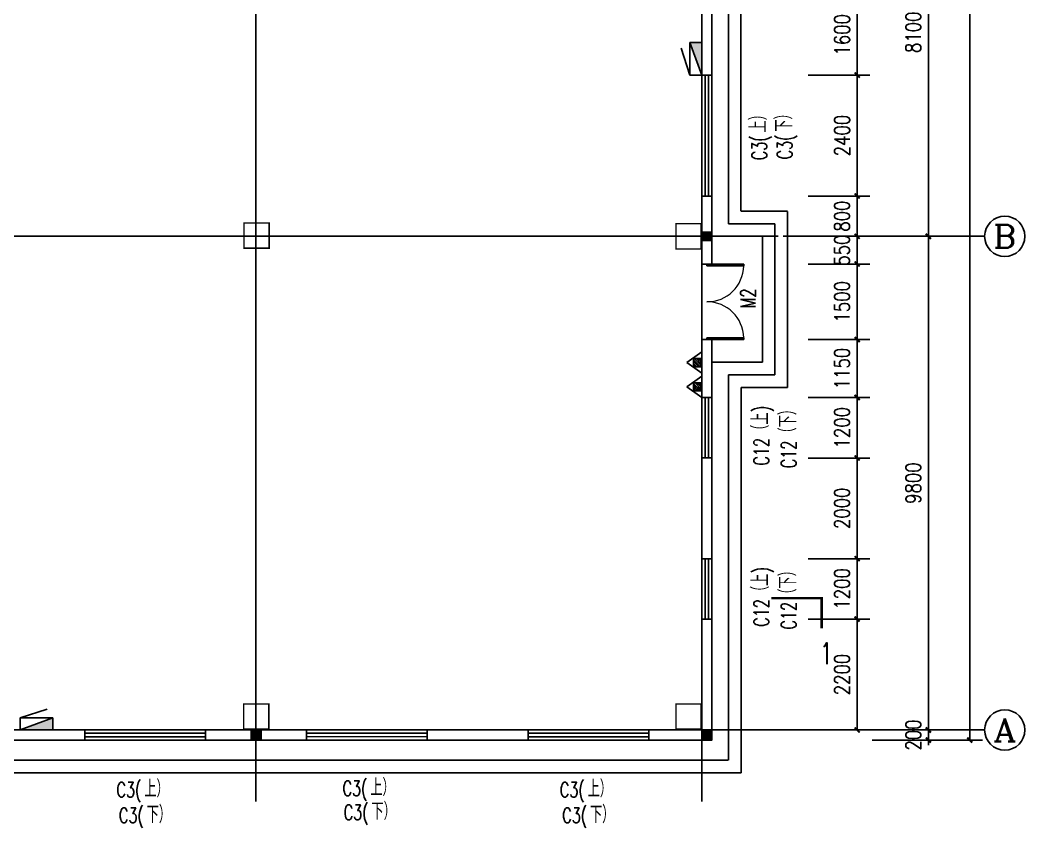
# Model space of a CAD drawing. Header units: millimetres. Extents: x 36114 to 137034, y 22418 to 93776.
# Drawn here: x 99879 to 119823, y 41191 to 57229 of the extents above; entities that cross this region are included whole.
import ezdxf
from ezdxf.enums import TextEntityAlignment as Align

# ---------------------------------------------------------------- set-up
doc = ezdxf.new("R2010")
doc.units = ezdxf.units.MM
doc.linetypes.add('DASH', pattern=[0.35, 0.25, -0.1])
doc.linetypes.add('DOTE', pattern=[2.42, 2, -0.2, 0.02, -0.2])
doc.layers.get('0').update_dxf_attribs({"color": 254})
doc.layers.get('Defpoints').update_dxf_attribs({"color": 254})
for name, color, linetype in [('\\M+5BDA8-\\M+5B3DF\\M+5B4E7', 254, 'Continuous'), ('\\M+5BDA8-\\M+5B4B0', 254, 'Continuous'), ('\\M+5BDA8-\\M+5C3C5', 254, 'Continuous'), ('\\M+5BDA8-\\M+5C3C5\\M+5B4B0\\M+5B1E0\\M+5BAC5', 254, 'Continuous'), ('\\M+5BDA8-\\M+5C6CA\\M+5C7D0', 254, 'Continuous'), ('\\M+5BDA8-\\M+5C7BD-\\M+5D7A9', 254, 'Continuous'), ('\\M+5BDA8-\\M+5D6E1', 254, 'DOTE'), ('\\M+5BDA8-\\M+5D6E1-\\M+5B1EA\\M+5D7A2', 254, 'Continuous'), ('\\M+5C1A2\\M+5C3E6\\M+5CFDF\\M+5CCF51', 254, 'Continuous'), ('\\M+5C1A2\\M+5C3E6\\M+5CFDF\\M+5CCF55', 254, 'Continuous'), ('\\M+5C1A2\\M+5C3E6\\M+5CFF4\\M+5CCF53', 254, 'Continuous'), ('\\M+5C5C5\\M+5CBAE', 254, 'Continuous'), ('AXIS_TEXT', 254, 'Continuous'), ('EQUIP_\\M+5CFFB\\M+5BBF0\\M+5CBA8', 254, 'Continuous'), ('MHQ', 254, 'Continuous'), ('PUB_TEXT', 254, 'Continuous'), ('WALL', 254, 'Continuous')]:
    doc.layers.add(name, color=color, linetype=linetype)
doc.styles.add('A-AXIS-LABEL', font='COMPLEX', dxfattribs={"bigfont": 'GBCBIG'})
doc.styles.add('A-STANDARD', font='SIMPLEX', dxfattribs={"bigfont": 'GBCBIG'})
doc.styles.add('A-WIN-LABEL', font='SIMPLEX', dxfattribs={"bigfont": 'GBCBIG'})
doc.styles.add('COMPLEX', font='COMPLEX')
doc.styles.add('DIM_FONT', font='SIMPLEX.shx', dxfattribs={"width": 0.8})
doc.dimstyles.new('DIMN', dxfattribs={"dimtxt": 300, "dimasz": 100, "dimexe": 250, "dimexo": 300, "dimgap": 150, "dimtad": 1, "dimdec": 0, "dimzin": 0, "dimdsep": 46, "dimtxsty": 'DIM_FONT', "dimblk": 'ARCHTICK', "dimcen": 0.09, "dimclrt": 7, "dimazin": 2, "dimtfac": 1, "dimtdec": 0, "dimtix": 1, "dimtmove": 2, "dimatfit": 3, "dimldrblk": 'ARCHTICK', "dimfxl": 0, "dimtolj": 1, "dimtzin": 0, "dimarcsym": 0})

# ---------------------------------------------------------------- blocks, each defined once
blk = doc.blocks.new('A$C0A5937B2')
at = {"layer": 'MHQ'}
h = blk.add_hatch(dxfattribs=at)
h.set_pattern_fill('ANSI31', color=256, scale=10, style=0)
h.set_pattern_definition([(45, (9411.13, -1370.382), (-22.45064, 22.45064), [])])
h.paths.add_polyline_path([(363, 204), (162, 204), (162, 27), (363, 27)])
for points in [[(266, 371), (0, 0), (533, 0)], [(162, 204), (363, 204), (363, 27), (162, 27)]]:
    blk.add_lwpolyline(points, close=True, dxfattribs=at)
blk = doc.blocks.new('A$C152640FC')
at = {"layer": 'MHQ', "rotation": 270}
for p in [(0, 1135), (0, 533)]:
    blk.add_blockref('A$C0A5937B2', p, dxfattribs=at)
blk = doc.blocks.new('A$C56224EAA')
at = {"layer": 'MHQ', "xscale": 0.8, "yscale": 0.8, "zscale": 0.8, "rotation": 90}
blk.add_blockref('A$C152640FC', (908, 0), dxfattribs=at)
blk = doc.blocks.new('$TWTSYS$00000508')
for p, q in [((-0.5, 0.5), (0.324, 1.224)), ((-0.5, 0.5), (-0.5, -0.5)), ((-0.5, -0.5), (0.5, 0.5)), ((0.5, 0.5), (-0.5, 0.5)), ((0.5, -0.5), (0.5, 0.5)), ((-0.5, -0.5), (0.5, -0.5))]:
    blk.add_line(p, q)
blk.add_solid([(0.5, -0.5), (0.5, 0.5), (-0.5, -0.5)])
blk = doc.blocks.new('_ArchTick')
at = {"color": 0, "linetype": 'ByBlock', "const_width": 0.4}
blk.add_lwpolyline([(-0.5, -0.5), (0.5, 0.5)], dxfattribs=at)
blk = doc.blocks.new('*D269')
at = {"layer": '\\M+5BDA8-\\M+5B3DF\\M+5B4E7', "color": 0, "lineweight": -2, "transparency": 16777216}
for p, q in [((115523, 45336), (116743, 45336)), ((116493, 43136), (116493, 45336)), ((115523, 43136), (116743, 43136))]:
    blk.add_line(p, q, dxfattribs=at)
at = {"layer": 'Defpoints', "color": 0, "transparency": 16777216}
for p in [(115223, 45336), (116493, 45336), (115223, 43136)]:
    blk.add_point(p, dxfattribs=at)
at = {"layer": '\\M+5BDA8-\\M+5B3DF\\M+5B4E7', "color": 0, "lineweight": -2, "transparency": 16777216, "xscale": 100, "yscale": 100, "zscale": 100}
for p, rotation in [((116493, 45336), 89.99347379288115), ((116493, 43136), 269.9934737928812)]:
    blk.add_blockref('_ArchTick', p, dxfattribs=dict(at, rotation=rotation))
at = {"layer": '\\M+5BDA8-\\M+5B3DF\\M+5B4E7', "color": 7, "transparency": 16777216, "insert": (116193, 44236), "char_height": 300, "attachment_point": 5, "rotation": 89.9935, "style": 'DIM_FONT'}
blk.add_mtext('\\A1;2200', dxfattribs=at)
blk = doc.blocks.new('*D270')
at = {"layer": '\\M+5BDA8-\\M+5B3DF\\M+5B4E7', "color": 0, "lineweight": -2, "transparency": 16777216}
for p, q in [((115523, 46536), (116744, 46536)), ((116493, 45336), (116494, 46536)), ((115523, 45336), (116743, 45336))]:
    blk.add_line(p, q, dxfattribs=at)
at = {"layer": 'Defpoints', "color": 0, "transparency": 16777216}
for p in [(115223, 46536), (116494, 46536), (115223, 45336)]:
    blk.add_point(p, dxfattribs=at)
at = {"layer": '\\M+5BDA8-\\M+5B3DF\\M+5B4E7', "color": 0, "lineweight": -2, "transparency": 16777216, "xscale": 100, "yscale": 100, "zscale": 100}
for p, rotation in [((116494, 46536), 89.99347379287995), ((116493, 45336), 269.99347379288)]:
    blk.add_blockref('_ArchTick', p, dxfattribs=dict(at, rotation=rotation))
at = {"layer": '\\M+5BDA8-\\M+5B3DF\\M+5B4E7', "color": 7, "transparency": 16777216, "insert": (116193, 45936), "char_height": 300, "attachment_point": 5, "rotation": 89.9935, "style": 'DIM_FONT'}
blk.add_mtext('\\A1;1200', dxfattribs=at)
blk = doc.blocks.new('*D271')
at = {"layer": '\\M+5BDA8-\\M+5B3DF\\M+5B4E7', "color": 0, "lineweight": -2, "transparency": 16777216}
for p, q in [((115524, 48535), (116744, 48535)), ((116494, 46536), (116494, 48535)), ((115523, 46536), (116744, 46536))]:
    blk.add_line(p, q, dxfattribs=at)
at = {"layer": 'Defpoints', "color": 0, "transparency": 16777216}
for p in [(115224, 48536), (116494, 48535), (115223, 46536)]:
    blk.add_point(p, dxfattribs=at)
at = {"layer": '\\M+5BDA8-\\M+5B3DF\\M+5B4E7', "color": 0, "lineweight": -2, "transparency": 16777216, "xscale": 100, "yscale": 100, "zscale": 100}
for p, rotation in [((116494, 48535), 89.99347379287947), ((116494, 46536), 269.9934737928795)]:
    blk.add_blockref('_ArchTick', p, dxfattribs=dict(at, rotation=rotation))
at = {"layer": '\\M+5BDA8-\\M+5B3DF\\M+5B4E7', "color": 7, "transparency": 16777216, "insert": (116194, 47536), "char_height": 300, "attachment_point": 5, "rotation": 89.9935, "style": 'DIM_FONT'}
blk.add_mtext('\\A1;2000', dxfattribs=at)
blk = doc.blocks.new('*D272')
at = {"layer": '\\M+5BDA8-\\M+5B3DF\\M+5B4E7', "color": 0, "lineweight": -2, "transparency": 16777216}
for p, q in [((115524, 49736), (116744, 49736)), ((116494, 48535), (116494, 49736)), ((115524, 48535), (116744, 48535))]:
    blk.add_line(p, q, dxfattribs=at)
at = {"layer": 'Defpoints', "color": 0, "transparency": 16777216}
for p in [(115224, 49736), (116494, 49736), (115224, 48536)]:
    blk.add_point(p, dxfattribs=at)
at = {"layer": '\\M+5BDA8-\\M+5B3DF\\M+5B4E7', "color": 0, "lineweight": -2, "transparency": 16777216, "xscale": 100, "yscale": 100, "zscale": 100}
for p, rotation in [((116494, 49736), 89.99347379288066), ((116494, 48535), 269.9934737928806)]:
    blk.add_blockref('_ArchTick', p, dxfattribs=dict(at, rotation=rotation))
at = {"layer": '\\M+5BDA8-\\M+5B3DF\\M+5B4E7', "color": 7, "transparency": 16777216, "insert": (116194, 49136), "char_height": 300, "attachment_point": 5, "rotation": 89.9935, "style": 'DIM_FONT'}
blk.add_mtext('\\A1;1200', dxfattribs=at)
blk = doc.blocks.new('*D273')
at = {"layer": '\\M+5BDA8-\\M+5B3DF\\M+5B4E7', "color": 0, "lineweight": -2, "transparency": 16777216}
for p, q in [((115524, 50886), (116744, 50886)), ((116494, 49736), (116494, 50886)), ((115524, 49736), (116744, 49736))]:
    blk.add_line(p, q, dxfattribs=at)
at = {"layer": 'Defpoints', "color": 0, "transparency": 16777216}
for p in [(115224, 50886), (116494, 50886), (115224, 49736)]:
    blk.add_point(p, dxfattribs=at)
at = {"layer": '\\M+5BDA8-\\M+5B3DF\\M+5B4E7', "color": 0, "lineweight": -2, "transparency": 16777216, "xscale": 100, "yscale": 100, "zscale": 100}
for p, rotation in [((116494, 50886), 89.99347379287859), ((116494, 49736), 269.9934737928786)]:
    blk.add_blockref('_ArchTick', p, dxfattribs=dict(at, rotation=rotation))
at = {"layer": '\\M+5BDA8-\\M+5B3DF\\M+5B4E7', "color": 7, "transparency": 16777216, "insert": (116194, 50311), "char_height": 300, "attachment_point": 5, "rotation": 89.9935, "style": 'DIM_FONT'}
blk.add_mtext('\\A1;1150', dxfattribs=at)
blk = doc.blocks.new('*D274')
at = {"layer": '\\M+5BDA8-\\M+5B3DF\\M+5B4E7', "color": 0, "lineweight": -2, "transparency": 16777216}
for p, q in [((115524, 52386), (116744, 52386)), ((116494, 50886), (116494, 52386)), ((115524, 50886), (116744, 50886))]:
    blk.add_line(p, q, dxfattribs=at)
at = {"layer": 'Defpoints', "color": 0, "transparency": 16777216}
for p in [(115224, 52386), (116494, 52386), (115224, 50886)]:
    blk.add_point(p, dxfattribs=at)
at = {"layer": '\\M+5BDA8-\\M+5B3DF\\M+5B4E7', "color": 0, "lineweight": -2, "transparency": 16777216, "xscale": 100, "yscale": 100, "zscale": 100}
for p, rotation in [((116494, 52386), 89.9934737928826), ((116494, 50886), 269.9934737928826)]:
    blk.add_blockref('_ArchTick', p, dxfattribs=dict(at, rotation=rotation))
at = {"layer": '\\M+5BDA8-\\M+5B3DF\\M+5B4E7', "color": 7, "transparency": 16777216, "insert": (116194, 51636), "char_height": 300, "attachment_point": 5, "rotation": 89.9935, "style": 'DIM_FONT'}
blk.add_mtext('\\A1;1500', dxfattribs=at)
blk = doc.blocks.new('*D275')
at = {"layer": '\\M+5BDA8-\\M+5B3DF\\M+5B4E7', "color": 0, "lineweight": -2, "transparency": 16777216}
for p, q in [((115524, 52936), (116744, 52936)), ((116494, 52936), (116494, 53036)), ((116494, 52386), (116494, 52936)), ((115524, 52386), (116744, 52386)), ((116494, 52386), (116494, 52286))]:
    blk.add_line(p, q, dxfattribs=at)
at = {"layer": 'Defpoints', "color": 0, "transparency": 16777216}
for p in [(115224, 52936), (116494, 52936), (115224, 52386)]:
    blk.add_point(p, dxfattribs=at)
at = {"layer": '\\M+5BDA8-\\M+5B3DF\\M+5B4E7', "color": 0, "lineweight": -2, "transparency": 16777216, "xscale": 100, "yscale": 100, "zscale": 100}
for p, rotation in [((116494, 52936), 269.9934737928746), ((116494, 52386), 89.99347379287457)]:
    blk.add_blockref('_ArchTick', p, dxfattribs=dict(at, rotation=rotation))
at = {"layer": '\\M+5BDA8-\\M+5B3DF\\M+5B4E7', "color": 7, "transparency": 16777216, "insert": (116194, 52661), "char_height": 300, "attachment_point": 5, "rotation": 89.9935, "style": 'DIM_FONT'}
blk.add_mtext('\\A1;550', dxfattribs=at)
blk = doc.blocks.new('*D276')
at = {"layer": '\\M+5BDA8-\\M+5B3DF\\M+5B4E7', "color": 0, "lineweight": -2, "transparency": 16777216}
for p, q in [((115524, 53736), (116744, 53736)), ((116494, 53736), (116494, 53836)), ((116494, 52936), (116494, 53736)), ((115524, 52936), (116744, 52936)), ((116494, 52936), (116494, 52836))]:
    blk.add_line(p, q, dxfattribs=at)
at = {"layer": 'Defpoints', "color": 0, "transparency": 16777216}
for p in [(115224, 53736), (116494, 53736), (115224, 52936)]:
    blk.add_point(p, dxfattribs=at)
at = {"layer": '\\M+5BDA8-\\M+5B3DF\\M+5B4E7', "color": 0, "lineweight": -2, "transparency": 16777216, "xscale": 100, "yscale": 100, "zscale": 100}
for p, rotation in [((116494, 53736), 269.9934737928845), ((116494, 52936), 89.99347379288449)]:
    blk.add_blockref('_ArchTick', p, dxfattribs=dict(at, rotation=rotation))
at = {"layer": '\\M+5BDA8-\\M+5B3DF\\M+5B4E7', "color": 7, "transparency": 16777216, "insert": (116194, 53336), "char_height": 300, "attachment_point": 5, "rotation": 89.9935, "style": 'DIM_FONT'}
blk.add_mtext('\\A1;800', dxfattribs=at)
blk = doc.blocks.new('*D277')
at = {"layer": '\\M+5BDA8-\\M+5B3DF\\M+5B4E7', "color": 0, "lineweight": -2, "transparency": 16777216}
for p, q in [((115524, 56136), (116745, 56136)), ((116494, 53736), (116495, 56136)), ((115524, 53736), (116744, 53736))]:
    blk.add_line(p, q, dxfattribs=at)
at = {"layer": 'Defpoints', "color": 0, "transparency": 16777216}
for p in [(115224, 56136), (116495, 56136), (115224, 53736)]:
    blk.add_point(p, dxfattribs=at)
at = {"layer": '\\M+5BDA8-\\M+5B3DF\\M+5B4E7', "color": 0, "lineweight": -2, "transparency": 16777216, "xscale": 100, "yscale": 100, "zscale": 100}
for p, rotation in [((116495, 56136), 89.993473792881), ((116494, 53736), 269.993473792881)]:
    blk.add_blockref('_ArchTick', p, dxfattribs=dict(at, rotation=rotation))
at = {"layer": '\\M+5BDA8-\\M+5B3DF\\M+5B4E7', "color": 7, "transparency": 16777216, "insert": (116195, 54936), "char_height": 300, "attachment_point": 5, "rotation": 89.9935, "style": 'DIM_FONT'}
blk.add_mtext('\\A1;2400', dxfattribs=at)
blk = doc.blocks.new('*D278')
at = {"layer": '\\M+5BDA8-\\M+5B3DF\\M+5B4E7', "color": 0, "lineweight": -2, "transparency": 16777216}
for p, q in [((115525, 57736), (116745, 57736)), ((116495, 56136), (116495, 57736)), ((115524, 56136), (116745, 56136))]:
    blk.add_line(p, q, dxfattribs=at)
at = {"layer": 'Defpoints', "color": 0, "transparency": 16777216}
for p in [(115225, 57736), (116495, 57736), (115224, 56136)]:
    blk.add_point(p, dxfattribs=at)
at = {"layer": '\\M+5BDA8-\\M+5B3DF\\M+5B4E7', "color": 0, "lineweight": -2, "transparency": 16777216, "xscale": 100, "yscale": 100, "zscale": 100}
for p, rotation in [((116495, 57736), 89.99347379287823), ((116495, 56136), 269.9934737928782)]:
    blk.add_blockref('_ArchTick', p, dxfattribs=dict(at, rotation=rotation))
at = {"layer": '\\M+5BDA8-\\M+5B3DF\\M+5B4E7', "color": 7, "transparency": 16777216, "insert": (116195, 56936), "char_height": 300, "attachment_point": 5, "rotation": 89.9935, "style": 'DIM_FONT'}
blk.add_mtext('\\A1;1600', dxfattribs=at)
blk = doc.blocks.new('*D361')
at = {"layer": '\\M+5BDA8-\\M+5B3DF\\M+5B4E7', "color": 0, "lineweight": -2, "transparency": 16777216}
for p, q in [((116793, 43136), (118157, 43136)), ((117907, 43136), (117907, 43236)), ((117907, 42936), (117907, 43136)), ((116793, 42936), (118157, 42936)), ((117907, 42936), (117907, 42836))]:
    blk.add_line(p, q, dxfattribs=at)
at = {"layer": 'Defpoints', "color": 0, "transparency": 16777216}
for p in [(116493, 43136), (117907, 43136), (116493, 42936)]:
    blk.add_point(p, dxfattribs=at)
at = {"layer": '\\M+5BDA8-\\M+5B3DF\\M+5B4E7', "color": 0, "lineweight": -2, "transparency": 16777216, "xscale": 100, "yscale": 100, "zscale": 100}
for p, rotation in [((117907, 43136), 270), ((117907, 42936), 90)]:
    blk.add_blockref('_ArchTick', p, dxfattribs=dict(at, rotation=rotation))
at = {"layer": '\\M+5BDA8-\\M+5B3DF\\M+5B4E7', "color": 7, "transparency": 16777216, "insert": (117607, 43036), "char_height": 300, "attachment_point": 5, "rotation": 90, "style": 'DIM_FONT'}
blk.add_mtext('\\A1;200', dxfattribs=at)
blk = doc.blocks.new('*D362')
at = {"layer": '\\M+5BDA8-\\M+5D6E1-\\M+5B1EA\\M+5D7A2', "color": 0, "lineweight": -2, "transparency": 16777216}
for p, q in [((117224, 77436), (118979, 77436)), ((118729, 42936), (118729, 77436)), ((117224, 42936), (118979, 42936))]:
    blk.add_line(p, q, dxfattribs=at)
at = {"layer": 'Defpoints', "color": 0, "transparency": 16777216}
for p in [(116924, 77436), (118729, 77436), (116924, 42936)]:
    blk.add_point(p, dxfattribs=at)
at = {"layer": '\\M+5BDA8-\\M+5D6E1-\\M+5B1EA\\M+5D7A2', "color": 0, "lineweight": -2, "transparency": 16777216, "xscale": 100, "yscale": 100, "zscale": 100}
for p, rotation in [((118729, 77436), 90), ((118729, 42936), 270)]:
    blk.add_blockref('_ArchTick', p, dxfattribs=dict(at, rotation=rotation))
at = {"layer": '\\M+5BDA8-\\M+5D6E1-\\M+5B1EA\\M+5D7A2', "color": 7, "transparency": 16777216, "insert": (118429, 60186), "char_height": 300, "attachment_point": 5, "rotation": 90, "style": 'DIM_FONT'}
blk.add_mtext('\\A1;34500', dxfattribs=at)
blk = doc.blocks.new('*D363')
at = {"layer": '\\M+5BDA8-\\M+5D6E1-\\M+5B1EA\\M+5D7A2', "color": 0, "lineweight": -2, "transparency": 16777216}
for p, q in [((115223, 52936), (118157, 52936)), ((117907, 43136), (117907, 52936)), ((115223, 43136), (118157, 43136))]:
    blk.add_line(p, q, dxfattribs=at)
at = {"layer": 'Defpoints', "color": 0, "transparency": 16777216}
for p in [(114923, 52936), (117907, 52936), (114923, 43136)]:
    blk.add_point(p, dxfattribs=at)
at = {"layer": '\\M+5BDA8-\\M+5D6E1-\\M+5B1EA\\M+5D7A2', "color": 0, "lineweight": -2, "transparency": 16777216, "xscale": 100, "yscale": 100, "zscale": 100}
for p, rotation in [((117907, 52936), 90), ((117907, 43136), 270)]:
    blk.add_blockref('_ArchTick', p, dxfattribs=dict(at, rotation=rotation))
at = {"layer": '\\M+5BDA8-\\M+5D6E1-\\M+5B1EA\\M+5D7A2', "color": 7, "transparency": 16777216, "insert": (117607, 48036), "char_height": 300, "attachment_point": 5, "rotation": 90, "style": 'DIM_FONT'}
blk.add_mtext('\\A1;9800', dxfattribs=at)
blk = doc.blocks.new('*D364')
at = {"layer": '\\M+5BDA8-\\M+5D6E1-\\M+5B1EA\\M+5D7A2', "color": 0, "lineweight": -2, "transparency": 16777216}
for p, q in [((115223, 61036), (118157, 61036)), ((117907, 52936), (117907, 61036)), ((115223, 52936), (118157, 52936))]:
    blk.add_line(p, q, dxfattribs=at)
at = {"layer": 'Defpoints', "color": 0, "transparency": 16777216}
for p in [(114923, 61036), (117907, 61036), (114923, 52936)]:
    blk.add_point(p, dxfattribs=at)
at = {"layer": '\\M+5BDA8-\\M+5D6E1-\\M+5B1EA\\M+5D7A2', "color": 0, "lineweight": -2, "transparency": 16777216, "xscale": 100, "yscale": 100, "zscale": 100}
for p, rotation in [((117907, 61036), 90), ((117907, 52936), 270)]:
    blk.add_blockref('_ArchTick', p, dxfattribs=dict(at, rotation=rotation))
at = {"layer": '\\M+5BDA8-\\M+5D6E1-\\M+5B1EA\\M+5D7A2', "color": 7, "transparency": 16777216, "insert": (117607, 56986), "char_height": 300, "attachment_point": 5, "rotation": 90, "style": 'DIM_FONT'}
blk.add_mtext('\\A1;8100', dxfattribs=at)
blk = doc.blocks.new('_AXISO')
blk.add_circle((0, 0), 0.5)
at = {"layer": 'AXIS_TEXT', "style": 'COMPLEX'}
blk.add_attdef('A', text='', height=0.56, dxfattribs=at).set_placement((-0.25, -0.28), (0.25, -0.28), align=Align.FIT)
blk = doc.blocks.new('\\M+5B6FE\\M+5CEAC\\M+5B4B0\\M+5BFE2$\\M+5CFB5\\M+5CDB3\\M+5CDBC\\M+5BFE2$00000001')
at = {"color": 0}
for points in [[(-0.5, 0.5), (-0.5, -0.5)], [(-0.5, 0.5), (0.5, 0.5)], [(0.5, -0.5), (0.5, 0.5)], [(0.5, 0.1667), (-0.5, 0.1667)], [(0.5, -0.1667), (-0.5, -0.1667)], [(-0.5, -0.5), (0.5, -0.5)]]:
    blk.add_lwpolyline(points, dxfattribs=at)
blk = doc.blocks.new('\\M+5B6FE\\M+5CEAC\\M+5C3C5\\M+5BFE2$\\M+5CFB5\\M+5CDB3\\M+5CDBC\\M+5BFE2$00000108')
for p, q in [((-0.5, 0), (-0.5, 0.4875)), ((-0.475, 0.4875), (-0.5, 0.4875)), ((-0.475, 0), (-0.475, 0.4875)), ((0.475, 0), (0.475, 0.4875)), ((0.475, 0.4875), (0.5, 0.4875)), ((0.5, 0), (0.5, 0.4875)), ((-0.5, 0), (-0.475, 0)), ((0.5, 0), (0.475, 0))]:
    blk.add_line(p, q)
at = {"lineweight": 13}
for centre, start, end in [((-0.4875, 0), 0, 88.53072), ((0.4875, 0), 91.46928, 180)]:
    blk.add_arc(centre, 0.4875, start, end, dxfattribs=at)

msp = doc.modelspace()

# ---------------------------------------------------------------- hatches: boundary and pattern name
at = {"layer": '\\M+5C1A2\\M+5C3E6\\M+5CFF4\\M+5CCF53'}
for points in [[(113411.6, 52835.7), (113611.6, 52835.7), (113611.6, 53035.7), (113411.6, 53035.7)], [(104466.4, 42936.2), (104666.4, 42936.2), (104666.4, 43136.2), (104466.4, 43136.2)], [(113411.6, 42935.2), (113611.6, 42935.2), (113611.6, 43135.2), (113411.6, 43135.2)]]:
    msp.add_hatch(color=256, dxfattribs=at).paths.add_polyline_path(points)

# ---------------------------------------------------------------- linework, layer by layer
at = {"layer": '\\M+5BDA8-\\M+5C6CA\\M+5C7D0', "const_width": 50}
msp.add_lwpolyline([(114789, 45751.4), (115789, 45751.4), (115789, 45151.4)], dxfattribs=at)
at = {"layer": '\\M+5BDA8-\\M+5C7BD-\\M+5D7A9'}
for p, q in [((113411.6, 57735.7), (113411.6, 56135.7)), ((113611.6, 56135.7), (113611.6, 57735.7)), ((113411.6, 56135.7), (113611.6, 56135.7)), ((113411.6, 53735.7), (113411.6, 56135.7)), ((113411.6, 56135.7), (113611.6, 56135.7)), ((113611.6, 56135.7), (113611.6, 53735.7)), ((113611.6, 53735.7), (113411.6, 53735.7)), ((113411.6, 53735.7), (113411.6, 52935.7)), ((113611.6, 53735.7), (113411.6, 53735.7)), ((113611.6, 52935.7), (113611.6, 53735.7)), ((113411.6, 52935.7), (113411.6, 52385.7)), ((113611.6, 52385.7), (113611.6, 52935.7)), ((113411.6, 52385.7), (113611.6, 52385.7)), ((113411.5, 50885.7), (113411.5, 49735.7)), ((113611.5, 50885.7), (113411.5, 50885.7)), ((113611.5, 49735.7), (113611.5, 50885.7)), ((113411.5, 49735.7), (113611.5, 49735.7)), ((113411.5, 48535.7), (113411.5, 49735.7)), ((113411.5, 49735.7), (113611.5, 49735.7)), ((113611.5, 49735.7), (113611.5, 48535.7)), ((113411.5, 48535.7), (113411.4, 46535.8)), ((113611.5, 48535.7), (113411.5, 48535.7)), ((113611.5, 48535.7), (113411.5, 48535.7)), ((113611.4, 46535.8), (113611.5, 48535.7)), ((113411.3, 45335.8), (113411.4, 46535.8)), ((113411.4, 46535.8), (113611.4, 46535.8)), ((113411.4, 46535.8), (113611.4, 46535.8)), ((113611.4, 46535.8), (113611.3, 45335.8)), ((113611.3, 45335.8), (113411.3, 45335.8)), ((113411.3, 45335.8), (113411.3, 43135.7)), ((113611.3, 45335.8), (113411.3, 45335.8)), ((113611.3, 43135.7), (113611.3, 45335.8)), ((101161.2, 43135.7), (99161.2, 43135.7)), ((101161.2, 43135.7), (103561.2, 43135.7)), ((101161.2, 42935.7), (101161.2, 43135.7)), ((101161.2, 42935.7), (101161.2, 43135.7)), ((104466.4, 43135.7), (103561.2, 43135.7)), ((103561.2, 43135.7), (103561.2, 42935.7)), ((103561.2, 43135.7), (103561.2, 42935.7)), ((104466.4, 42935.7), (104466.4, 43135.7)), ((105561.3, 43136.1), (104666.4, 43136.2)), ((104666.4, 43136.2), (104666.4, 42936.2)), ((105561.2, 42936.1), (105561.3, 43136.1)), ((105561.2, 42936.1), (105561.3, 43136.1)), ((105561.3, 43136.1), (107961.3, 43136)), ((107961.3, 43136), (107961.2, 42936)), ((107961.3, 43136), (107961.2, 42936)), ((109961.3, 43135.9), (107961.3, 43136)), ((109961.2, 42935.9), (109961.3, 43135.9)), ((109961.2, 42935.9), (109961.3, 43135.9)), ((109961.3, 43135.9), (112361.3, 43135.8)), ((112361.3, 43135.8), (112361.2, 42935.8)), ((112361.3, 43135.8), (112361.2, 42935.8)), ((113611.6, 43135.7), (112361.3, 43135.8)), ((113411.3, 43135.7), (113611.3, 43135.7)), ((113611.6, 42935.7), (113611.6, 43135.7)), ((99161.2, 42935.7), (101161.2, 42935.7)), ((103561.2, 42935.7), (101161.2, 42935.7)), ((103561.2, 42935.7), (104466.4, 42935.7)), ((104465.6, 43035.7), (104465.6, 43035.7)), ((104665.6, 43035.7), (104465.6, 43035.7)), ((104665.6, 43035.7), (104465.6, 43035.7)), ((104665.6, 43035.7), (104665.6, 43035.7)), ((104666.4, 42936.2), (105561.2, 42936.1)), ((107961.2, 42936), (105561.2, 42936.1)), ((107961.2, 42936), (109961.2, 42935.9)), ((112361.2, 42935.8), (109961.2, 42935.9)), ((112361.2, 42935.8), (113611.6, 42935.7))]:
    msp.add_line(p, q, dxfattribs=at)
at = {"layer": '\\M+5BDA8-\\M+5D6E1', "ltscale": 10}
for p, q in [((104561.2, 41718), (104561.2, 79590.2)), ((113411.6, 41718), (113411.6, 79590.2)), ((56994.7, 52935.7), (114923, 52935.7)), ((115223, 43135.7), (56994.7, 43135.7))]:
    msp.add_line(p, q, dxfattribs=at)
at = {"layer": '\\M+5BDA8-\\M+5D6E1-\\M+5B1EA\\M+5D7A2'}
for p, q in [((115023, 52935.7), (119023, 52935.7)), ((115023, 43135.7), (119023, 43135.7))]:
    msp.add_line(p, q, dxfattribs=at)
at = {"layer": '\\M+5C1A2\\M+5C3E6\\M+5CFDF\\M+5CCF51'}
for p, q in [((114611.6, 52935.7), (113611.6, 52935.7)), ((114611.6, 50435.7), (114611.6, 52935.7)), ((113411.6, 52385.7), (113411.5, 50885.7)), ((113611.6, 50435.7), (114611.6, 50435.7))]:
    msp.add_line(p, q, dxfattribs=at)
at = {"layer": '\\M+5C1A2\\M+5C3E6\\M+5CFDF\\M+5CCF55'}
for points in [[(104466.4, 42936.2), (104666.4, 42936.2), (104666.4, 43136.2), (104466.4, 43136.2)], [(113411.6, 42935.2), (113611.6, 42935.2), (113611.6, 43135.2), (113411.6, 43135.2)]]:
    msp.add_lwpolyline(points, close=True, dxfattribs=at)
at = {"layer": '\\M+5C1A2\\M+5C3E6\\M+5CFF4\\M+5CCF53', "const_width": 30}
for points in [[(104323.1, 53200.6), (104823.1, 53200.6), (104823.1, 52700.6), (104323.1, 52700.6), (104323.1, 53200.6)], [(112896.6, 53185.7), (113396.6, 53185.7), (113396.6, 52685.7), (112896.6, 52685.7), (112896.6, 53185.7)], [(104316.4, 43651.8), (104816.4, 43651.8), (104816.4, 43151.8), (104316.4, 43151.8), (104316.4, 43651.8)], [(112897.6, 43650.9), (113397.6, 43650.9), (113397.6, 43150.9), (112897.6, 43150.9), (112897.6, 43650.9)]]:
    msp.add_lwpolyline(points, dxfattribs=at)
at = {"layer": '\\M+5C5C5\\M+5CBAE', "linetype": 'DASH', "ltscale": 30}
for p, q in [((113941.7, 53185.7), (113941.7, 61035.7)), ((114184.8, 53435.7), (114184.8, 60785.7)), ((115111.6, 53435.7), (114184.8, 53435.7)), ((115111.6, 49935.7), (115111.6, 53435.7)), ((114861.6, 53185.7), (113941.7, 53185.7)), ((114861.6, 50185.7), (114861.6, 53185.7)), ((113941.7, 50185.7), (114861.6, 50185.7)), ((113941.7, 50185.7), (113941.7, 42535.7)), ((114191.7, 49935.7), (115111.6, 49935.7)), ((114191.7, 49935.7), (114191.7, 42285.7)), ((95761.2, 42535.7), (104561.2, 42535.7)), ((104561.2, 42535.7), (113941.7, 42535.7)), ((96015.7, 42285.7), (104311.2, 42285.7)), ((104311.2, 42285.7), (107761.6, 42285.7)), ((107761.6, 42285.7), (114191.7, 42285.7))]:
    msp.add_line(p, q, dxfattribs=at)

# ---------------------------------------------------------------- block references
at = {"layer": '\\M+5BDA8-\\M+5B4B0', "zscale": 200}
for p, xscale, yscale, rotation in [((113511.6, 54935.7), -2400, -200, 270.0000000000008), ((113511.6, 54935.7), -2400, -200, 270.0000000000008), ((113511.5, 49135.7), 1200, 200, 269.9979251856859), ((113511.5, 49135.7), 1200, 200, 269.9979251856859), ((113511.4, 45935.8), 1200, 200, 269.9979251856859), ((113511.4, 45935.8), 1200, 200, 269.9979251856859), ((102361.2, 43035.7), 2400, -200, 180), ((102361.2, 43035.7), 2400, -200, 180), ((106761.2, 43036.1), -2400, 200, 359.9969068010564), ((106761.2, 43036.1), -2400, 200, 359.9969068010564), ((111161.2, 43035.8), -2400, 200, 359.9969068010564), ((111161.2, 43035.8), -2400, 200, 359.9969068010564)]:
    msp.add_blockref('\\M+5B6FE\\M+5CEAC\\M+5B4B0\\M+5BFE2$\\M+5CFB5\\M+5CDB3\\M+5CDBC\\M+5BFE2$00000001', p, dxfattribs=dict(at, xscale=xscale, yscale=yscale, rotation=rotation))
at = {"layer": '\\M+5BDA8-\\M+5C3C5'}
ref = msp.add_blockref('\\M+5B6FE\\M+5CEAC\\M+5C3C5\\M+5BFE2$\\M+5CFB5\\M+5CDB3\\M+5CDBC\\M+5BFE2$00000108', (113511.6, 51635.7), dxfattribs=dict(at, xscale=1500, yscale=1500, zscale=200, rotation=269.9979251856859))
ref.add_attrib('A', 'M2', (114476.1, 51503.9), dxfattribs={"layer": '\\M+5BDA8-\\M+5C3C5\\M+5B4B0\\M+5B1E0\\M+5BAC5', "height": 297.5, "rotation": 89.99793, "style": 'A-WIN-LABEL', "width": 0.705882})
at = {"layer": '\\M+5BDA8-\\M+5D6E1-\\M+5B1EA\\M+5D7A2'}
ref = msp.add_blockref('_AXISO', (119423, 52935.7), dxfattribs=dict(at, xscale=800, yscale=800, zscale=800))
ref.add_attrib('A', 'B', dxfattribs={"layer": 'AXIS_TEXT', "height": 452.5, "style": 'A-AXIS-LABEL', "width": 1.235294}).set_placement((119196.7, 52709.4), (119649.3, 52709.4), align=Align.FIT)
ref = msp.add_blockref('_AXISO', (119423, 43135.7), dxfattribs=dict(at, xscale=800, yscale=800, zscale=800))
ref.add_attrib('A', 'A', dxfattribs={"layer": 'AXIS_TEXT', "height": 452.5, "style": 'A-AXIS-LABEL', "width": 1.166667}).set_placement((119196.7, 42909.4), (119649.3, 42909.4), align=Align.FIT)
at = {"layer": 'EQUIP_\\M+5CFFB\\M+5BBF0\\M+5CBA8', "xscale": 650, "yscale": 240, "zscale": 650, "rotation": 89.99968831525021}
msp.add_blockref('$TWTSYS$00000508', (113291.6, 56460.7), dxfattribs=at)
at = {"layer": 'EQUIP_\\M+5CFFB\\M+5BBF0\\M+5CBA8', "xscale": 650, "yscale": 240, "zscale": 650}
msp.add_blockref('$TWTSYS$00000508', (100206.1, 43255.7), dxfattribs=at)
at = {"layer": 'WALL', "rotation": 89.99999999999999}
msp.add_blockref('A$C56224EAA', (113411.5, 49735.7), dxfattribs=at)

# ---------------------------------------------------------------- texts
at = {"layer": '\\M+5BDA8-\\M+5C3C5\\M+5B4B0\\M+5B1E0\\M+5BAC5', "style": 'A-WIN-LABEL'}
for s, rotation, p in [('上）', 90, (114698.9, 54995.9)), ('下）', 90, (115205, 55012)), ('（上', 89.99793, (114740.1, 48953.6)), ('（下）', 89.99793, (115283.5, 48899.9)), ('（上', 89.99793, (114740, 45753.7)), ('（下）', 89.99793, (115283.4, 45700.1)), ('上）', 359.99691, (106828.8, 41827.1)), ('上）', 359.99691, (111142.3, 41800)), ('下）', 359.99691, (106851.2, 41351.3)), ('下）', 359.99691, (111190, 41290.7))]:
    msp.add_text(s, height=337.59, rotation=rotation, dxfattribs=at).set_placement(p)
at = {"layer": '\\M+5BDA8-\\M+5C3C5\\M+5B4B0\\M+5B1E0\\M+5BAC5', "style": 'A-WIN-LABEL', "width": 0.705882}
for s, rotation, p in [('C3(', 90, (114698.9, 54445.9)), ('C3(', 90, (115205, 54462)), (')', 89.99793, (114740.2, 49445.1)), ('C12', 89.99793, (114740.1, 48383.6)), ('C12', 89.99793, (115283.5, 48329.9)), (')', 89.99793, (114740, 46245.2)), ('C12', 89.99793, (114740, 45183.7)), ('C12', 89.99793, (115283.4, 45130.1)), ('C3(', 359.99691, (106278.8, 41827.1)), ('C3(', 359.99691, (110592.3, 41800.1)), ('C3(', 359.99691, (106301.2, 41351.3)), ('C3(', 359.99691, (110640, 41290.8))]:
    msp.add_text(s, height=297.5, rotation=rotation, dxfattribs=at).set_placement(p)
for p in [(101792.4, 41799.8), (101840.1, 41290.6)]:
    msp.add_text('C3(', height=297.5, dxfattribs=at).set_placement(p)
at = {"layer": '\\M+5BDA8-\\M+5C3C5\\M+5B4B0\\M+5B1E0\\M+5BAC5', "style": 'A-WIN-LABEL'}
for s, p in [('上）', (102342.4, 41799.8)), ('下）', (102390.1, 41290.6))]:
    msp.add_text(s, height=337.59, dxfattribs=at).set_placement(p)
at = {"layer": 'PUB_TEXT', "style": 'A-STANDARD', "width": 0.705882}
msp.add_text('1', height=425, dxfattribs=at).set_placement((115753.3, 44438.9))

# ---------------------------------------------------------------- dimensions: what is measured, and where the dimension line sits
at = {"layer": '\\M+5BDA8-\\M+5B3DF\\M+5B4E7'}
for p1, p2, distance, picture, middle in [((115224.5, 56135.9), (115224.7, 57735.9), -1270.2, '*D278', (116194.7, 56935.8)), ((115224.2, 53735.9), (115224.5, 56135.9), -1270.2, '*D277', (116194.5, 54935.8)), ((115224.1, 52935.9), (115224.2, 53735.9), -1270.2, '*D276', (116194.3, 53335.8)), ((115224.1, 52385.9), (115224.1, 52935.9), -1270.2, '*D275', (116194.3, 52660.8)), ((115223.9, 50885.9), (115224.1, 52385.9), -1270.2, '*D274', (116194.1, 51635.8)), ((115223.8, 49735.9), (115223.9, 50885.9), -1270.2, '*D273', (116194, 50310.8)), ((115223.6, 48535.5), (115223.8, 49735.9), -1270.2, '*D272', (116193.9, 49135.6)), ((115223.4, 46535.9), (115223.6, 48535.5), -1270.2, '*D271', (116193.7, 47535.6)), ((115223.3, 45336.1), (115223.4, 46535.9), -1270.2, '*D270', (116193.5, 45935.9)), ((115223, 43135.7), (115223.3, 45336.1), -1270.2, '*D269', (116193.3, 44235.8)), ((116493.2, 42935.7), (116493.2, 43135.7), -1413.7, '*D361', (117606.8, 43035.7))]:
    dim = msp.add_aligned_dim(p1=p1, p2=p2, distance=distance, dimstyle='DIMN', dxfattribs=at)
    dim.commit()
    dim.dimension.update_dxf_attribs({"geometry": picture, "text_midpoint": middle})
at = {"layer": '\\M+5BDA8-\\M+5D6E1-\\M+5B1EA\\M+5D7A2'}
for p1, p2, distance, picture, middle in [((116924.5, 42935.7), (116924.5, 77435.7), -1804, '*D362', (118428.5, 60185.7)), ((114923, 52935.7), (114923, 61035.7), -2983.8, '*D364', (117606.8, 56985.7)), ((114923, 43135.7), (114923, 52935.7), -2983.8, '*D363', (117606.8, 48035.7))]:
    dim = msp.add_aligned_dim(p1=p1, p2=p2, distance=distance, dimstyle='DIMN', dxfattribs=at)
    dim.commit()
    dim.dimension.update_dxf_attribs({"geometry": picture, "text_midpoint": middle})

doc.saveas('drawing.dxf')
